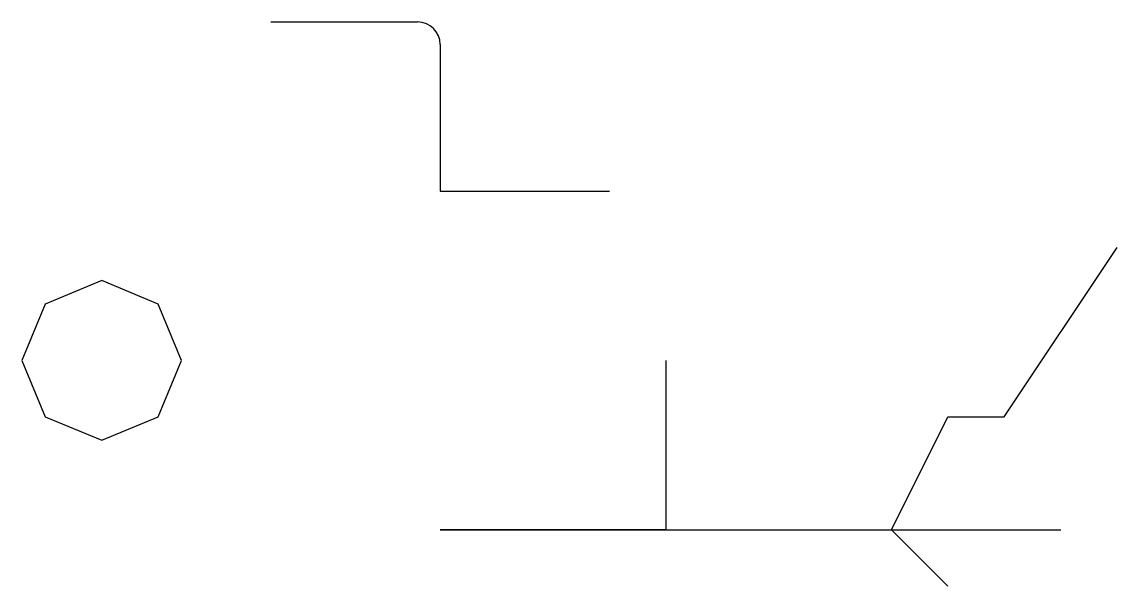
# Model space of a CAD drawing. Header units: inches. Extents: x -1.4 to 18, y -4 to 6.
import ezdxf

# ---------------------------------------------------------------- set-up
doc = ezdxf.new("R2010")
doc.units = ezdxf.units.IN
doc.layers.get('0').update_dxf_attribs({"linetype": 'CONTINUOUS'})

msp = doc.modelspace()

# ---------------------------------------------------------------- linework, layer by layer
for p, q in [((3, 6), (5.6, 6)), ((6, 5.6), (6, 3)), ((6, 3), (9, 3)), ((16, -1), (18, 2)), ((0, 1.414), (-1, 1)), ((1, 1), (0, 1.414)), ((-1, 1), (-1.414, 0)), ((1.414, 0), (1, 1)), ((-1.414, 0), (-1, -1)), ((10, 0), (10, -3)), ((1, -1), (1.414, 0)), ((-1, -1), (0, -1.414)), ((0, -1.414), (1, -1)), ((14, -3), (15, -1)), ((15, -1), (16, -1)), ((10, -3), (6, -3)), ((6, -3), (10, -3)), ((10, -3), (14, -3)), ((14, -3), (15, -4)), ((14, -3), (17, -3)), ((15, -4), (15, -4))]:
    msp.add_line(p, q)
msp.add_arc((5.6, 5.6), 0.4, 0, 90)

doc.saveas('drawing.dxf')
